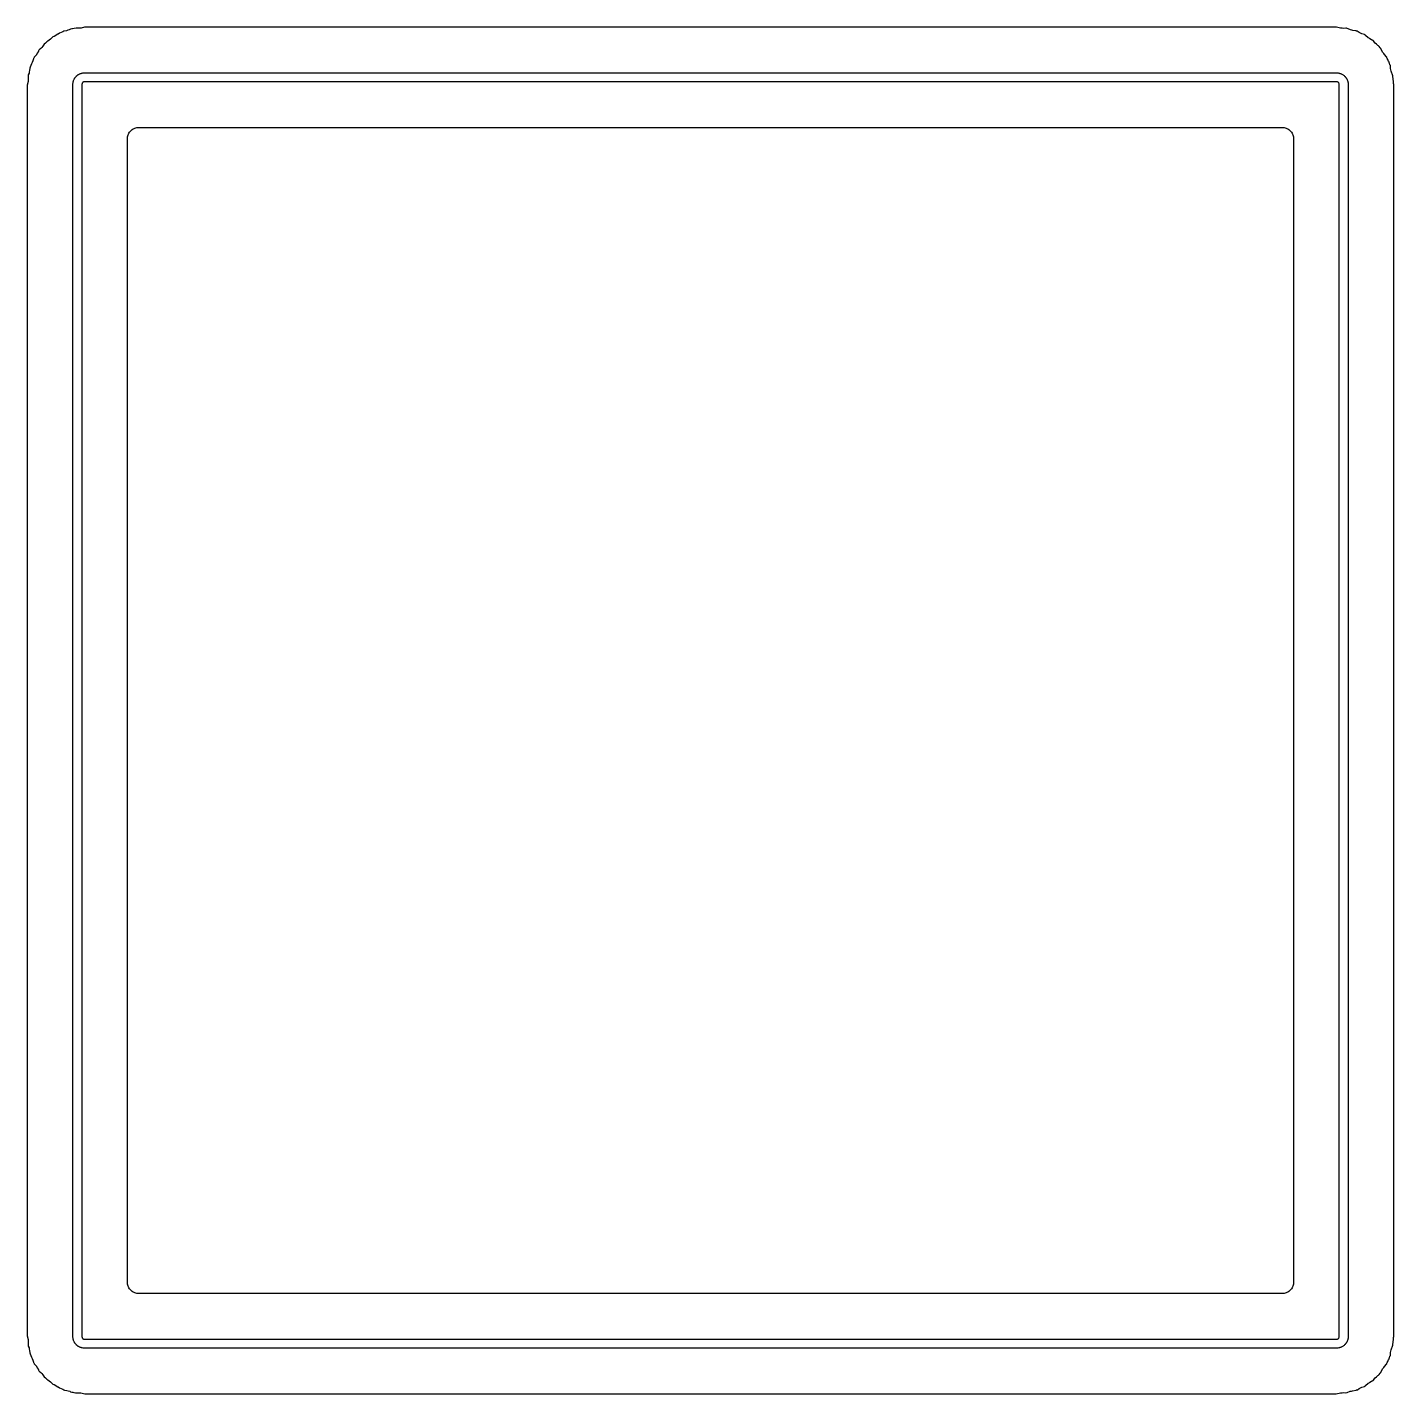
# Model space of a CAD drawing. Extents: x 63 to 223, y -147 to -32.
# Drawn here: x 172.07 to 187.31, y -69.18 to -53.94 of the extents above; entities that cross this region are included whole.
import ezdxf

# ---------------------------------------------------------------- set-up
doc = ezdxf.new("R2010")
doc.units = 0
doc.header["$MEASUREMENT"] = 0
doc.layers.add('BLACK', color=7, linetype='CONTINUOUS')

msp = doc.modelspace()

# ---------------------------------------------------------------- linework, layer by layer
at = {"layer": 'Black'}
for p, q in [((172.705, -53.9431), (172.666, -53.9509)), ((186.666, -53.9431), (172.705, -53.9431)), ((186.713, -53.9524), (186.666, -53.9431)), ((172.294, -54.0976), (172.282, -54.1045)), ((172.309, -54.0854), (172.294, -54.0976)), ((172.324, -54.0738), (172.309, -54.0854)), ((172.342, -54.0551), (172.324, -54.0738)), ((172.345, -54.0542), (172.342, -54.0551)), ((172.342, -54.0551), (172.342, -54.0551)), ((172.35, -54.0507), (172.345, -54.0542)), ((172.366, -54.0439), (172.35, -54.0507)), ((172.383, -54.0335), (172.366, -54.0439)), ((172.399, -54.0239), (172.383, -54.0335)), ((172.404, -54.02), (172.399, -54.0239)), ((172.409, -54.0183), (172.404, -54.02)), ((172.426, -54.0097), (172.409, -54.0183)), ((172.443, -54.0021), (172.426, -54.0097)), ((172.444, -54.0014), (172.443, -54.0021)), ((172.461, -53.9943), (172.444, -54.0014)), ((172.462, -53.994), (172.461, -53.9943)), ((172.475, -53.9857), (172.462, -53.9938)), ((172.462, -53.9938), (172.462, -53.994)), ((172.504, -53.9809), (172.475, -53.9857)), ((172.519, -53.9754), (172.504, -53.9809)), ((172.534, -53.9714), (172.519, -53.9754)), ((172.548, -53.9651), (172.534, -53.9714)), ((172.564, -53.9617), (172.548, -53.9651)), ((172.565, -53.9613), (172.564, -53.9617)), ((172.566, -53.9612), (172.565, -53.9613)), ((172.569, -53.9596), (172.566, -53.9612)), ((172.59, -53.9559), (172.569, -53.9596)), ((172.611, -53.9522), (172.59, -53.9559)), ((172.636, -53.9532), (172.611, -53.9522)), ((172.651, -53.9512), (172.636, -53.9532)), ((172.666, -53.9509), (172.651, -53.9512)), ((186.731, -53.9528), (186.713, -53.9524)), ((186.748, -53.9544), (186.731, -53.9528)), ((186.77, -53.9525), (186.748, -53.9544)), ((186.78, -53.9541), (186.77, -53.9525)), ((186.824, -53.971), (186.78, -53.9541)), ((186.837, -53.9734), (186.824, -53.971)), ((186.848, -53.9776), (186.837, -53.9734)), ((186.882, -53.9834), (186.848, -53.9776)), ((186.885, -53.9834), (186.882, -53.9834)), ((186.888, -53.9843), (186.885, -53.9834)), ((186.896, -53.9852), (186.888, -53.9843)), ((186.921, -54.0007), (186.896, -53.9852)), ((186.936, -54.0068), (186.921, -54.0007)), ((186.95, -54.0143), (186.936, -54.0068)), ((186.979, -54.0234), (186.95, -54.0143)), ((186.979, -54.0236), (186.979, -54.0234)), ((186.979, -54.0234), (186.979, -54.0234)), ((186.983, -54.0267), (186.979, -54.0236)), ((186.985, -54.0276), (186.983, -54.0267)), ((186.987, -54.0298), (186.985, -54.0276)), ((186.99, -54.0316), (186.987, -54.0298)), ((186.992, -54.034), (186.99, -54.0316)), ((187.02, -54.0585), (186.992, -54.034)), ((187.031, -54.0649), (187.02, -54.0585)), ((187.04, -54.0728), (187.031, -54.0649)), ((187.084, -54.0974), (187.04, -54.0728)), ((187.085, -54.0995), (187.084, -54.0974)), ((172.165, -54.2505), (172.164, -54.2521)), ((172.167, -54.2492), (172.165, -54.2505)), ((172.177, -54.2319), (172.167, -54.2492)), ((172.188, -54.2149), (172.177, -54.2319)), ((172.189, -54.2113), (172.188, -54.213)), ((172.188, -54.213), (172.188, -54.2149)), ((172.191, -54.2062), (172.189, -54.2113)), ((172.195, -54.201), (172.191, -54.2062)), ((172.197, -54.1955), (172.195, -54.2004)), ((172.195, -54.2004), (172.195, -54.2007)), ((172.195, -54.2007), (172.195, -54.201)), ((172.215, -54.1801), (172.197, -54.1955)), ((172.226, -54.1663), (172.215, -54.1801)), ((172.238, -54.1533), (172.226, -54.1663)), ((172.252, -54.1321), (172.238, -54.1533)), ((172.253, -54.1315), (172.252, -54.1321)), ((172.267, -54.1179), (172.253, -54.1315)), ((172.282, -54.1049), (172.267, -54.1179)), ((172.282, -54.1045), (172.282, -54.1049)), ((187.1, -54.1185), (187.085, -54.0995)), ((187.115, -54.1315), (187.1, -54.1185)), ((187.129, -54.1451), (187.115, -54.1315)), ((187.134, -54.1486), (187.129, -54.1451)), ((187.143, -54.1584), (187.134, -54.1486)), ((187.155, -54.1725), (187.143, -54.1584)), ((187.159, -54.1762), (187.155, -54.1725)), ((187.185, -54.223), (187.159, -54.1762)), ((187.194, -54.2347), (187.185, -54.223)), ((187.202, -54.2473), (187.194, -54.2347)), ((187.225, -54.2718), (187.202, -54.2473)), ((172.094, -54.3976), (172.092, -54.4236)), ((172.099, -54.3881), (172.094, -54.3976)), ((172.106, -54.3697), (172.099, -54.3881)), ((172.113, -54.3515), (172.106, -54.3697)), ((172.119, -54.3347), (172.113, -54.3487)), ((172.113, -54.3487), (172.113, -54.3515)), ((172.128, -54.3151), (172.119, -54.3347)), ((172.134, -54.2941), (172.128, -54.3151)), ((172.135, -54.2921), (172.134, -54.2941)), ((172.138, -54.287), (172.135, -54.2913)), ((172.135, -54.2913), (172.135, -54.2921)), ((172.141, -54.2803), (172.138, -54.2858)), ((172.138, -54.2858), (172.138, -54.287)), ((172.143, -54.2777), (172.141, -54.2803)), ((172.146, -54.2719), (172.143, -54.2777)), ((172.164, -54.2521), (172.146, -54.2718)), ((172.146, -54.2718), (172.146, -54.2719)), ((187.225, -54.2719), (187.225, -54.2718)), ((187.228, -54.2777), (187.225, -54.2719)), ((187.23, -54.2803), (187.228, -54.2777)), ((187.23, -54.2819), (187.23, -54.2803)), ((187.233, -54.2903), (187.23, -54.2819)), ((187.233, -54.2905), (187.233, -54.2903)), ((187.233, -54.2908), (187.233, -54.2905)), ((187.243, -54.3102), (187.233, -54.2908)), ((187.249, -54.3224), (187.243, -54.3102)), ((187.25, -54.3242), (187.249, -54.3224)), ((187.25, -54.3244), (187.25, -54.3242)), ((187.253, -54.3298), (187.25, -54.3244)), ((187.253, -54.33), (187.253, -54.3298)), ((187.253, -54.3302), (187.253, -54.33)), ((187.254, -54.3313), (187.253, -54.3302)), ((187.256, -54.3374), (187.254, -54.3313)), ((187.257, -54.3423), (187.256, -54.3374)), ((187.264, -54.3604), (187.257, -54.3423)), ((187.268, -54.3697), (187.264, -54.3604)), ((187.271, -54.4023), (187.268, -54.3697)), ((187.275, -54.4167), (187.271, -54.4023)), ((172.074, -54.546), (172.066, -54.5867)), ((172.075, -54.5244), (172.074, -54.546)), ((172.076, -54.4878), (172.075, -54.4932)), ((172.075, -54.4932), (172.075, -54.4934)), ((172.075, -54.4934), (172.075, -54.4936)), ((172.075, -54.4936), (172.075, -54.4938)), ((172.075, -54.4938), (172.075, -54.4996)), ((172.075, -54.4996), (172.075, -54.5029)), ((172.075, -54.5029), (172.075, -54.5244)), ((172.077, -54.4744), (172.076, -54.4878)), ((172.085, -54.4543), (172.077, -54.4744)), ((172.087, -54.4388), (172.085, -54.4543)), ((172.092, -54.4236), (172.087, -54.4388)), ((172.577, -54.5566), (172.578, -54.549)), ((172.578, -54.549), (172.579, -54.5464)), ((172.579, -54.5464), (172.58, -54.5437)), ((172.58, -54.5437), (172.582, -54.5358)), ((172.582, -54.5358), (172.585, -54.5279)), ((172.585, -54.5279), (172.587, -54.5231)), ((172.587, -54.5231), (172.59, -54.5177)), ((172.59, -54.5177), (172.593, -54.5132)), ((172.593, -54.5132), (172.596, -54.5083)), ((172.596, -54.5083), (172.597, -54.5069)), ((172.597, -54.5069), (172.598, -54.5053)), ((172.598, -54.5038), (172.603, -54.4978)), ((172.598, -54.5046), (172.598, -54.5038)), ((172.598, -54.5053), (172.598, -54.5046)), ((172.603, -54.4978), (172.608, -54.4915)), ((172.608, -54.4915), (172.609, -54.4911)), ((172.609, -54.4904), (172.613, -54.4875)), ((172.609, -54.4911), (172.609, -54.4904)), ((172.613, -54.4875), (172.616, -54.4839)), ((172.616, -54.4839), (172.621, -54.4808)), ((172.621, -54.4808), (172.624, -54.4772)), ((172.624, -54.4772), (172.629, -54.4744)), ((172.629, -54.4744), (172.634, -54.4707)), ((172.634, -54.4707), (172.64, -54.4679)), ((172.64, -54.4679), (172.645, -54.4646)), ((172.645, -54.4646), (172.648, -54.4635)), ((172.648, -54.4635), (172.651, -54.4619)), ((172.651, -54.4619), (172.658, -54.4594)), ((172.658, -54.4594), (172.665, -54.4567)), ((172.665, -54.4567), (172.667, -54.4563)), ((172.667, -54.4563), (172.669, -54.4555)), ((172.669, -54.4555), (172.67, -54.4554)), ((172.67, -54.4552), (172.678, -54.4538)), ((172.67, -54.4554), (172.67, -54.4552)), ((172.678, -54.4538), (172.686, -54.4522)), ((172.686, -54.4522), (172.687, -54.4523)), ((172.687, -54.4523), (172.687, -54.4522)), ((172.687, -54.4522), (172.69, -54.4522)), ((172.69, -54.5539), (172.687, -54.5557)), ((172.69, -54.4522), (172.693, -54.4517)), ((172.693, -54.5528), (172.69, -54.5539)), ((172.693, -54.4517), (172.697, -54.4518)), ((172.694, -54.5522), (172.693, -54.5528)), ((172.698, -54.5515), (172.694, -54.5521)), ((172.694, -54.5521), (172.694, -54.5522)), ((172.697, -54.4518), (172.701, -54.4511)), ((172.702, -54.5516), (172.698, -54.5515)), ((172.701, -54.4511), (186.671, -54.4511)), ((172.705, -54.5511), (172.702, -54.5516)), ((186.666, -54.5511), (172.705, -54.5511)), ((186.668, -54.5514), (186.666, -54.5511)), ((186.673, -54.5514), (186.668, -54.5514)), ((186.671, -54.4511), (186.675, -54.4519)), ((186.677, -54.5522), (186.673, -54.5514)), ((186.675, -54.4519), (186.68, -54.4519)), ((186.682, -54.5538), (186.677, -54.5522)), ((186.677, -54.5522), (186.677, -54.5522)), ((186.68, -54.4519), (186.682, -54.4522)), ((186.682, -54.4522), (186.684, -54.4522)), ((186.682, -54.5539), (186.682, -54.5538)), ((186.682, -54.5538), (186.682, -54.5538)), ((186.686, -54.5562), (186.682, -54.5539)), ((186.684, -54.4522), (186.684, -54.4523)), ((186.684, -54.4523), (186.685, -54.4522)), ((186.685, -54.4522), (186.693, -54.4538)), ((186.693, -54.4538), (186.701, -54.4552)), ((186.701, -54.4552), (186.701, -54.4554)), ((186.701, -54.4554), (186.702, -54.4555)), ((186.702, -54.4555), (186.703, -54.4561)), ((186.703, -54.4561), (186.705, -54.4564)), ((186.705, -54.4564), (186.713, -54.4592)), ((186.713, -54.4592), (186.721, -54.4619)), ((186.721, -54.4619), (186.724, -54.4635)), ((186.724, -54.4635), (186.727, -54.4646)), ((186.727, -54.4646), (186.734, -54.469)), ((186.734, -54.469), (186.742, -54.4734)), ((186.742, -54.4734), (186.743, -54.4743)), ((186.743, -54.4743), (186.744, -54.4751)), ((186.744, -54.4751), (186.745, -54.4759)), ((186.745, -54.4759), (186.746, -54.4764)), ((186.746, -54.4764), (186.752, -54.4814)), ((186.752, -54.4814), (186.758, -54.486)), ((186.758, -54.486), (186.758, -54.4871)), ((186.758, -54.4871), (186.759, -54.488)), ((186.759, -54.488), (186.76, -54.4893)), ((186.76, -54.4893), (186.762, -54.4904)), ((186.762, -54.4904), (186.762, -54.4911)), ((186.762, -54.4911), (186.763, -54.4915)), ((186.763, -54.4915), (186.768, -54.4978)), ((186.768, -54.4978), (186.773, -54.5038)), ((186.773, -54.5038), (186.773, -54.5043)), ((186.773, -54.5043), (186.774, -54.5067)), ((186.774, -54.5067), (186.777, -54.5087)), ((186.777, -54.5087), (186.779, -54.5138)), ((186.779, -54.5138), (186.783, -54.5185)), ((186.783, -54.5185), (186.783, -54.5214)), ((186.783, -54.5214), (186.785, -54.5241)), ((186.785, -54.5241), (186.785, -54.5261)), ((186.785, -54.5261), (186.786, -54.5279)), ((186.786, -54.5279), (186.789, -54.5358)), ((186.789, -54.5358), (186.791, -54.542)), ((186.791, -54.542), (186.791, -54.5426)), ((186.791, -54.5426), (186.792, -54.5449)), ((186.792, -54.5449), (186.793, -54.547)), ((186.793, -54.547), (186.794, -54.5532)), ((186.794, -54.5532), (186.796, -54.5593)), ((187.278, -54.4314), (187.275, -54.4167)), ((187.297, -54.4839), (187.278, -54.4314)), ((187.296, -54.4907), (187.297, -54.489)), ((187.296, -54.4951), (187.296, -54.4907)), ((187.299, -54.5136), (187.296, -54.4951)), ((187.297, -54.4865), (187.297, -54.4839)), ((187.297, -54.4882), (187.297, -54.4865)), ((187.297, -54.489), (187.297, -54.4882)), ((187.3, -54.5321), (187.299, -54.5136)), ((187.302, -54.5411), (187.3, -54.5321)), ((187.302, -54.5497), (187.302, -54.5411)), ((187.303, -54.5712), (187.302, -54.5497)), ((172.066, -54.5867), (172.066, -68.5379)), ((172.574, -54.5773), (172.575, -54.5701)), ((172.574, -68.5473), (172.574, -54.5773)), ((172.575, -54.5701), (172.576, -54.5628)), ((172.576, -54.5622), (172.577, -54.5566)), ((172.576, -54.5628), (172.576, -54.5622)), ((172.675, -54.5779), (172.674, -54.584)), ((172.674, -54.584), (172.674, -68.5406)), ((172.676, -54.5733), (172.675, -54.5779)), ((172.677, -54.5677), (172.676, -54.569)), ((172.676, -54.569), (172.676, -54.5704)), ((172.676, -54.5704), (172.676, -54.5707)), ((172.676, -54.5707), (172.676, -54.5718)), ((172.676, -54.5718), (172.676, -54.5729)), ((172.676, -54.5729), (172.676, -54.5733)), ((172.678, -54.5657), (172.677, -54.567)), ((172.677, -54.567), (172.677, -54.5677)), ((172.681, -54.5608), (172.678, -54.565)), ((172.678, -54.565), (172.678, -54.5657)), ((172.683, -54.559), (172.681, -54.5602)), ((172.681, -54.5602), (172.681, -54.5608)), ((172.684, -54.5577), (172.683, -54.559)), ((172.685, -54.5573), (172.684, -54.5577)), ((172.686, -54.5562), (172.685, -54.5567)), ((172.685, -54.5567), (172.685, -54.5573)), ((172.687, -54.5557), (172.686, -54.5562)), ((186.688, -54.5581), (186.686, -54.5562)), ((186.69, -54.5598), (186.688, -54.5581)), ((186.688, -54.5581), (186.688, -54.5581)), ((186.692, -54.563), (186.69, -54.5598)), ((186.694, -54.5651), (186.692, -54.563)), ((186.694, -54.5653), (186.694, -54.5651)), ((186.696, -54.5722), (186.694, -54.5653)), ((186.697, -54.5749), (186.696, -54.5722)), ((186.697, -54.5782), (186.697, -54.5749)), ((186.697, -54.5811), (186.697, -54.5782)), ((186.697, -68.5435), (186.697, -54.5811)), ((186.796, -54.5593), (186.796, -54.5617)), ((186.796, -54.5617), (186.796, -54.5641)), ((186.796, -54.5641), (186.796, -54.5669)), ((186.796, -54.5669), (186.796, -54.5698)), ((186.796, -54.5698), (186.796, -54.5736)), ((186.796, -54.5736), (186.797, -54.5773)), ((186.797, -54.5773), (186.797, -68.5473)), ((187.305, -54.5816), (187.303, -54.5712)), ((187.305, -59.3078), (187.305, -54.5816)), ((173.184, -55.164), (173.188, -55.1536)), ((173.184, -55.1752), (173.184, -55.164)), ((173.188, -55.1536), (173.19, -55.1427)), ((173.19, -55.1427), (173.195, -55.133)), ((173.195, -55.133), (173.199, -55.1226)), ((173.199, -55.1226), (173.206, -55.1141)), ((173.206, -55.1141), (173.212, -55.1045)), ((173.212, -55.1045), (173.22, -55.0973)), ((173.22, -55.0973), (173.227, -55.0888)), ((173.227, -55.0888), (173.237, -55.0833)), ((173.237, -55.0833), (173.245, -55.0761)), ((173.245, -55.0761), (173.256, -55.0723)), ((173.256, -55.0723), (173.266, -55.0668)), ((173.266, -55.0668), (173.277, -55.0648)), ((173.277, -55.0648), (173.287, -55.061)), ((173.287, -55.061), (173.298, -55.061)), ((173.298, -55.061), (173.309, -55.0591)), ((173.309, -55.0591), (186.062, -55.0591)), ((186.062, -55.0591), (186.073, -55.061)), ((186.073, -55.061), (186.084, -55.061)), ((186.084, -55.061), (186.094, -55.0648)), ((186.094, -55.0648), (186.105, -55.0668)), ((186.105, -55.0668), (186.115, -55.0723)), ((186.115, -55.0723), (186.125, -55.0761)), ((186.125, -55.0761), (186.134, -55.0833)), ((186.134, -55.0833), (186.144, -55.0888)), ((186.144, -55.0888), (186.151, -55.0973)), ((186.151, -55.0973), (186.159, -55.1045)), ((186.159, -55.1045), (186.165, -55.1141)), ((186.165, -55.1141), (186.172, -55.1226)), ((186.172, -55.1226), (186.176, -55.133)), ((186.176, -55.133), (186.181, -55.1427)), ((186.181, -55.1427), (186.183, -55.1536)), ((186.183, -55.1536), (186.187, -55.164)), ((186.187, -55.164), (186.187, -55.1752)), ((173.182, -55.1861), (173.184, -55.1752)), ((173.182, -67.9385), (173.182, -55.1861)), ((186.187, -55.1752), (186.189, -55.1861)), ((186.189, -55.1861), (186.189, -67.9385)), ((187.305, -68.543), (187.305, -59.3078)), ((173.184, -67.9494), (173.182, -67.9385)), ((173.184, -67.9606), (173.184, -67.9494)), ((173.188, -67.971), (173.184, -67.9606)), ((186.187, -67.9606), (186.183, -67.971)), ((186.189, -67.9385), (186.187, -67.9494)), ((186.187, -67.9494), (186.187, -67.9606)), ((173.19, -67.9819), (173.188, -67.971)), ((173.195, -67.9916), (173.19, -67.9819)), ((173.199, -68.002), (173.195, -67.9916)), ((173.206, -68.0105), (173.199, -68.002)), ((173.212, -68.0201), (173.206, -68.0105)), ((173.22, -68.0273), (173.212, -68.0201)), ((173.227, -68.0358), (173.22, -68.0273)), ((173.237, -68.0413), (173.227, -68.0358)), ((173.245, -68.0485), (173.237, -68.0413)), ((173.256, -68.0523), (173.245, -68.0485)), ((173.266, -68.0578), (173.256, -68.0523)), ((173.277, -68.0598), (173.266, -68.0578)), ((173.287, -68.0636), (173.277, -68.0598)), ((173.298, -68.0636), (173.287, -68.0636)), ((173.309, -68.0655), (173.298, -68.0636)), ((186.062, -68.0655), (173.309, -68.0655)), ((186.073, -68.0636), (186.062, -68.0655)), ((186.084, -68.0636), (186.073, -68.0636)), ((186.094, -68.0598), (186.084, -68.0636)), ((186.105, -68.0578), (186.094, -68.0598)), ((186.115, -68.0523), (186.105, -68.0578)), ((186.125, -68.0485), (186.115, -68.0523)), ((186.134, -68.0413), (186.125, -68.0485)), ((186.144, -68.0358), (186.134, -68.0413)), ((186.151, -68.0273), (186.144, -68.0358)), ((186.159, -68.0201), (186.151, -68.0273)), ((186.165, -68.0105), (186.159, -68.0201)), ((186.172, -68.002), (186.165, -68.0105)), ((186.176, -67.9916), (186.172, -68.002)), ((186.181, -67.9819), (186.176, -67.9916)), ((186.183, -67.971), (186.181, -67.9819)), ((172.066, -68.5379), (172.074, -68.5786)), ((172.575, -68.5545), (172.574, -68.5473)), ((172.576, -68.5618), (172.575, -68.5545)), ((172.576, -68.5624), (172.576, -68.5618)), ((172.577, -68.568), (172.576, -68.5624)), ((172.578, -68.5756), (172.577, -68.568)), ((172.674, -68.5406), (172.675, -68.5467)), ((172.675, -68.5467), (172.676, -68.5513)), ((172.676, -68.5513), (172.676, -68.5517)), ((172.676, -68.5517), (172.676, -68.5528)), ((172.676, -68.5528), (172.676, -68.5539)), ((172.676, -68.5539), (172.676, -68.5542)), ((172.676, -68.5542), (172.676, -68.5556)), ((172.676, -68.5556), (172.677, -68.5569)), ((172.677, -68.5569), (172.677, -68.5576)), ((172.677, -68.5576), (172.678, -68.5589)), ((172.678, -68.5589), (172.678, -68.5596)), ((172.678, -68.5596), (172.681, -68.5638)), ((172.681, -68.5638), (172.681, -68.5644)), ((172.681, -68.5644), (172.683, -68.5656)), ((172.683, -68.5656), (172.684, -68.5669)), ((172.684, -68.5669), (172.685, -68.5673)), ((172.685, -68.5673), (172.685, -68.5679)), ((172.685, -68.5679), (172.686, -68.5684)), ((172.686, -68.5684), (172.687, -68.5689)), ((172.687, -68.5689), (172.69, -68.5707)), ((172.69, -68.5707), (172.693, -68.5718)), ((172.693, -68.5718), (172.694, -68.5723)), ((172.694, -68.5723), (172.698, -68.573)), ((172.698, -68.573), (172.702, -68.573)), ((172.702, -68.573), (172.705, -68.5735)), ((172.705, -68.5735), (186.666, -68.5735)), ((186.666, -68.5735), (186.667, -68.5733)), ((186.667, -68.5733), (186.672, -68.5732)), ((186.672, -68.5732), (186.677, -68.5723)), ((186.677, -68.5723), (186.682, -68.5708)), ((186.677, -68.5723), (186.677, -68.5723)), ((186.682, -68.5707), (186.686, -68.5684)), ((186.682, -68.5708), (186.682, -68.5707)), ((186.682, -68.5708), (186.682, -68.5708)), ((186.686, -68.5684), (186.688, -68.5665)), ((186.688, -68.5665), (186.69, -68.5648)), ((186.688, -68.5665), (186.688, -68.5665)), ((186.69, -68.5648), (186.692, -68.5616)), ((186.692, -68.5616), (186.694, -68.5595)), ((186.694, -68.5593), (186.696, -68.5524)), ((186.694, -68.5595), (186.694, -68.5593)), ((186.696, -68.5524), (186.697, -68.5497)), ((186.697, -68.5464), (186.697, -68.5435)), ((186.697, -68.5497), (186.697, -68.5464)), ((186.794, -68.5714), (186.793, -68.5776)), ((186.796, -68.5653), (186.794, -68.5714)), ((186.797, -68.5473), (186.796, -68.551)), ((186.796, -68.551), (186.796, -68.5548)), ((186.796, -68.5548), (186.796, -68.5577)), ((186.796, -68.5577), (186.796, -68.5605)), ((186.796, -68.5605), (186.796, -68.5629)), ((186.796, -68.5629), (186.796, -68.5653)), ((187.302, -68.5749), (187.303, -68.5534)), ((187.302, -68.5835), (187.302, -68.5749)), ((187.303, -68.5534), (187.305, -68.543)), ((172.074, -68.5786), (172.075, -68.6002)), ((172.075, -68.6002), (172.075, -68.6217)), ((172.075, -68.6217), (172.075, -68.625)), ((172.075, -68.625), (172.075, -68.6308)), ((172.075, -68.6308), (172.075, -68.631)), ((172.075, -68.631), (172.075, -68.6312)), ((172.075, -68.6312), (172.075, -68.6314)), ((172.075, -68.6314), (172.076, -68.6368)), ((172.076, -68.6368), (172.077, -68.6502)), ((172.077, -68.6502), (172.085, -68.6703)), ((172.085, -68.6703), (172.087, -68.6858)), ((172.087, -68.6858), (172.092, -68.701)), ((172.092, -68.701), (172.094, -68.727)), ((172.094, -68.727), (172.099, -68.7365)), ((172.579, -68.5782), (172.578, -68.5756)), ((172.58, -68.5809), (172.579, -68.5782)), ((172.582, -68.5888), (172.58, -68.5809)), ((172.585, -68.5967), (172.582, -68.5888)), ((172.587, -68.6015), (172.585, -68.5967)), ((172.59, -68.6069), (172.587, -68.6015)), ((172.593, -68.6114), (172.59, -68.6069)), ((172.596, -68.6163), (172.593, -68.6114)), ((172.597, -68.6177), (172.596, -68.6163)), ((172.598, -68.6193), (172.597, -68.6177)), ((172.598, -68.62), (172.598, -68.6193)), ((172.598, -68.6208), (172.598, -68.62)), ((172.603, -68.6268), (172.598, -68.6208)), ((172.608, -68.6331), (172.603, -68.6268)), ((172.609, -68.6335), (172.608, -68.6331)), ((172.609, -68.6342), (172.609, -68.6335)), ((172.613, -68.6371), (172.609, -68.6342)), ((172.616, -68.6407), (172.613, -68.6371)), ((172.621, -68.6438), (172.616, -68.6407)), ((172.624, -68.6474), (172.621, -68.6438)), ((172.629, -68.6502), (172.624, -68.6474)), ((172.634, -68.6539), (172.629, -68.6502)), ((172.64, -68.6567), (172.634, -68.6539)), ((172.645, -68.66), (172.64, -68.6567)), ((172.648, -68.6611), (172.645, -68.66)), ((172.651, -68.6627), (172.648, -68.6611)), ((172.658, -68.6652), (172.651, -68.6627)), ((172.665, -68.6679), (172.658, -68.6652)), ((172.667, -68.6684), (172.665, -68.6679)), ((172.67, -68.6692), (172.667, -68.6684)), ((172.67, -68.6693), (172.67, -68.6692)), ((172.678, -68.6708), (172.67, -68.6693)), ((172.67, -68.6693), (172.67, -68.6693)), ((172.687, -68.6723), (172.678, -68.6708)), ((172.69, -68.6723), (172.687, -68.6723)), ((172.687, -68.6723), (172.687, -68.6723)), ((172.687, -68.6723), (172.687, -68.6723)), ((172.693, -68.6728), (172.69, -68.6723)), ((172.697, -68.6728), (172.693, -68.6728)), ((172.701, -68.6735), (172.697, -68.6728)), ((186.671, -68.6735), (172.701, -68.6735)), ((186.676, -68.6726), (186.671, -68.6735)), ((186.681, -68.6725), (186.676, -68.6726)), ((186.682, -68.6723), (186.681, -68.6725)), ((186.684, -68.6723), (186.682, -68.6723)), ((186.693, -68.6708), (186.684, -68.6723)), ((186.684, -68.6723), (186.684, -68.6723)), ((186.684, -68.6723), (186.684, -68.6723)), ((186.701, -68.6693), (186.693, -68.6708)), ((186.703, -68.6686), (186.701, -68.6692)), ((186.701, -68.6692), (186.701, -68.6693)), ((186.701, -68.6693), (186.701, -68.6693)), ((186.705, -68.6682), (186.703, -68.6686)), ((186.713, -68.6654), (186.705, -68.6682)), ((186.721, -68.6627), (186.713, -68.6654)), ((186.724, -68.6611), (186.721, -68.6627)), ((186.727, -68.66), (186.724, -68.6611)), ((186.734, -68.6556), (186.727, -68.66)), ((186.742, -68.6512), (186.734, -68.6556)), ((186.743, -68.6503), (186.742, -68.6512)), ((186.744, -68.6495), (186.743, -68.6503)), ((186.745, -68.6487), (186.744, -68.6495)), ((186.746, -68.6482), (186.745, -68.6487)), ((186.752, -68.6432), (186.746, -68.6482)), ((186.758, -68.6386), (186.752, -68.6432)), ((186.759, -68.6366), (186.758, -68.6375)), ((186.758, -68.6375), (186.758, -68.6386)), ((186.76, -68.6353), (186.759, -68.6366)), ((186.762, -68.6342), (186.76, -68.6353)), ((186.763, -68.6331), (186.762, -68.6335)), ((186.762, -68.6335), (186.762, -68.6342)), ((186.768, -68.6268), (186.763, -68.6331)), ((186.773, -68.6208), (186.768, -68.6268)), ((186.774, -68.6179), (186.773, -68.6203)), ((186.773, -68.6203), (186.773, -68.6208)), ((186.777, -68.6159), (186.774, -68.6179)), ((186.779, -68.6108), (186.777, -68.6159)), ((186.783, -68.6061), (186.779, -68.6108)), ((186.785, -68.6005), (186.783, -68.6032)), ((186.783, -68.6032), (186.783, -68.6061)), ((186.786, -68.5967), (186.785, -68.5985)), ((186.785, -68.5985), (186.785, -68.6005)), ((186.789, -68.5888), (186.786, -68.5967)), ((186.791, -68.5826), (186.789, -68.5888)), ((186.792, -68.5797), (186.791, -68.582)), ((186.791, -68.582), (186.791, -68.5826)), ((186.793, -68.5776), (186.792, -68.5797)), ((187.268, -68.7549), (187.271, -68.7223)), ((187.271, -68.7223), (187.275, -68.7079)), ((187.275, -68.7079), (187.278, -68.6932)), ((187.278, -68.6932), (187.297, -68.6407)), ((187.296, -68.6295), (187.299, -68.611)), ((187.296, -68.6339), (187.296, -68.6295)), ((187.297, -68.6356), (187.296, -68.6339)), ((187.297, -68.6364), (187.297, -68.6356)), ((187.297, -68.6381), (187.297, -68.6364)), ((187.297, -68.6407), (187.297, -68.6381)), ((187.299, -68.611), (187.3, -68.5925)), ((187.3, -68.5925), (187.302, -68.5835)), ((172.099, -68.7365), (172.106, -68.7549)), ((172.106, -68.7549), (172.113, -68.7731)), ((172.113, -68.7731), (172.113, -68.7759)), ((172.113, -68.7759), (172.119, -68.7899)), ((172.119, -68.7899), (172.128, -68.8095)), ((172.128, -68.8095), (172.134, -68.8305)), ((172.134, -68.8305), (172.135, -68.8325)), ((172.135, -68.8325), (172.135, -68.8333)), ((172.135, -68.8333), (172.138, -68.8376)), ((172.138, -68.8376), (172.138, -68.8388)), ((172.138, -68.8388), (172.141, -68.8443)), ((172.141, -68.8443), (172.143, -68.8469)), ((172.143, -68.8469), (172.146, -68.8527)), ((172.146, -68.8527), (172.146, -68.8528)), ((172.146, -68.8528), (172.164, -68.8725)), ((172.164, -68.8725), (172.165, -68.8741)), ((172.165, -68.8741), (172.167, -68.8754)), ((172.167, -68.8754), (172.177, -68.8927)), ((187.194, -68.8899), (187.202, -68.8773)), ((187.202, -68.8773), (187.225, -68.8528)), ((187.225, -68.8527), (187.228, -68.8469)), ((187.225, -68.8528), (187.225, -68.8527)), ((187.228, -68.8469), (187.23, -68.8443)), ((187.23, -68.8427), (187.233, -68.8343)), ((187.23, -68.8443), (187.23, -68.8427)), ((187.233, -68.8338), (187.243, -68.8143)), ((187.233, -68.8341), (187.233, -68.8338)), ((187.233, -68.8343), (187.233, -68.8341)), ((187.243, -68.8143), (187.249, -68.8022)), ((187.249, -68.8022), (187.25, -68.8004)), ((187.25, -68.8002), (187.253, -68.7948)), ((187.25, -68.8004), (187.25, -68.8002)), ((187.253, -68.7944), (187.254, -68.7933)), ((187.253, -68.7946), (187.253, -68.7944)), ((187.253, -68.7948), (187.253, -68.7946)), ((187.254, -68.7933), (187.256, -68.7872)), ((187.256, -68.7872), (187.257, -68.7823)), ((187.257, -68.7823), (187.264, -68.7642)), ((187.264, -68.7642), (187.268, -68.7549)), ((172.177, -68.8927), (172.188, -68.9097)), ((172.188, -68.9097), (172.188, -68.9116)), ((172.188, -68.9116), (172.189, -68.9133)), ((172.189, -68.9133), (172.191, -68.9184)), ((172.191, -68.9184), (172.195, -68.9236)), ((172.195, -68.9236), (172.195, -68.9239)), ((172.195, -68.9239), (172.195, -68.9242)), ((172.195, -68.9242), (172.197, -68.9291)), ((172.197, -68.9291), (172.215, -68.9445)), ((172.215, -68.9445), (172.226, -68.9583)), ((172.226, -68.9583), (172.238, -68.9713)), ((172.238, -68.9713), (172.252, -68.9925)), ((172.252, -68.9925), (172.253, -68.9931)), ((172.253, -68.9931), (172.267, -69.0067)), ((172.267, -69.0067), (172.282, -69.0197)), ((172.282, -69.0197), (172.282, -69.0201)), ((172.282, -69.0201), (172.294, -69.027)), ((172.294, -69.027), (172.309, -69.0392)), ((187.04, -69.0518), (187.084, -69.0272)), ((187.084, -69.0272), (187.085, -69.0251)), ((187.085, -69.0251), (187.1, -69.0061)), ((187.1, -69.0061), (187.115, -68.9931)), ((187.115, -68.9931), (187.129, -68.9795)), ((187.129, -68.9795), (187.134, -68.976)), ((187.134, -68.976), (187.143, -68.9662)), ((187.143, -68.9662), (187.155, -68.9521)), ((187.155, -68.9521), (187.159, -68.9484)), ((187.159, -68.9484), (187.185, -68.9016)), ((187.185, -68.9016), (187.194, -68.8899)), ((172.309, -69.0392), (172.324, -69.0508)), ((172.324, -69.0508), (172.342, -69.0695)), ((172.342, -69.0695), (172.342, -69.0695)), ((172.342, -69.0695), (172.345, -69.0704)), ((172.345, -69.0704), (172.35, -69.0739)), ((172.35, -69.0739), (172.366, -69.0807)), ((172.366, -69.0807), (172.383, -69.0911)), ((172.383, -69.0911), (172.399, -69.1007)), ((172.399, -69.1007), (172.404, -69.1046)), ((172.404, -69.1046), (172.409, -69.1063)), ((172.409, -69.1063), (172.426, -69.1149)), ((172.426, -69.1149), (172.443, -69.1225)), ((172.443, -69.1225), (172.444, -69.1232)), ((172.444, -69.1232), (172.461, -69.1303)), ((172.461, -69.1303), (172.462, -69.1306)), ((172.462, -69.1306), (172.462, -69.1308)), ((172.462, -69.1308), (172.473, -69.1378)), ((172.473, -69.1378), (172.481, -69.1408)), ((172.481, -69.1408), (172.484, -69.1421)), ((172.484, -69.1421), (172.506, -69.1455)), ((172.506, -69.1455), (172.522, -69.151)), ((172.522, -69.151), (172.539, -69.1553)), ((172.539, -69.1553), (172.548, -69.1595)), ((172.548, -69.1595), (172.564, -69.1629)), ((172.564, -69.1629), (172.565, -69.1633)), ((172.565, -69.1633), (172.566, -69.1634)), ((172.566, -69.1634), (172.572, -69.166)), ((172.572, -69.166), (172.586, -69.1688)), ((172.586, -69.1688), (172.604, -69.1719)), ((172.604, -69.1719), (172.614, -69.1711)), ((172.614, -69.1711), (172.617, -69.1714)), ((172.617, -69.1714), (172.621, -69.1707)), ((172.621, -69.1707), (172.633, -69.1703)), ((172.633, -69.1703), (172.647, -69.1724)), ((172.647, -69.1724), (172.661, -69.1727)), ((172.661, -69.1727), (172.706, -69.1815)), ((172.706, -69.1815), (186.665, -69.1815)), ((186.665, -69.1815), (186.712, -69.1722)), ((186.712, -69.1722), (186.73, -69.1718)), ((186.73, -69.1718), (186.748, -69.1702)), ((186.748, -69.1702), (186.766, -69.1718)), ((186.766, -69.1718), (186.767, -69.1716)), ((186.767, -69.1716), (186.786, -69.1683)), ((186.786, -69.1683), (186.82, -69.1554)), ((186.82, -69.1554), (186.833, -69.1529)), ((186.833, -69.1529), (186.845, -69.1485)), ((186.845, -69.1485), (186.886, -69.1421)), ((186.886, -69.1421), (186.891, -69.1403)), ((186.891, -69.1403), (186.9, -69.1369)), ((186.9, -69.1369), (186.921, -69.1239)), ((186.921, -69.1239), (186.936, -69.1178)), ((186.936, -69.1178), (186.95, -69.1103)), ((186.95, -69.1103), (186.979, -69.1012)), ((186.979, -69.101), (186.983, -69.0979)), ((186.979, -69.1012), (186.979, -69.101)), ((186.979, -69.1012), (186.979, -69.1012)), ((186.983, -69.0979), (186.985, -69.097)), ((186.985, -69.097), (186.987, -69.0948)), ((186.987, -69.0948), (186.99, -69.093)), ((186.99, -69.093), (186.992, -69.0906)), ((186.992, -69.0906), (187.02, -69.0661)), ((187.02, -69.0661), (187.031, -69.0597)), ((187.031, -69.0597), (187.04, -69.0518))]:
    msp.add_line(p, q, dxfattribs=at)

doc.saveas('drawing.dxf')
